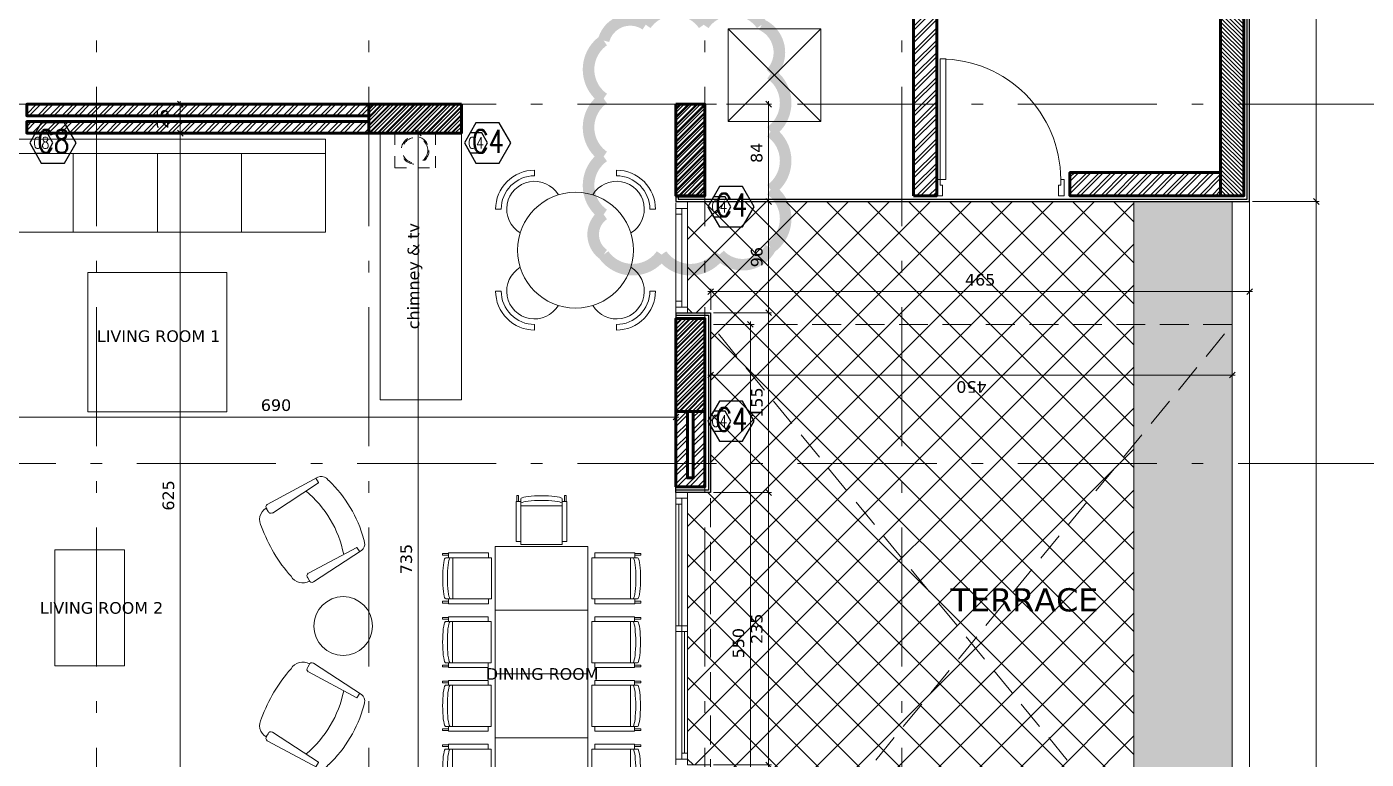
# Model space of a CAD drawing. Header units: inches. Extents: x -48 to 777, y -156 to 510.
# Drawn here: x 500.58 to 512.13, y 248.41 to 254.73 of the extents above; entities that cross this region are included whole.
import ezdxf
from ezdxf.enums import TextEntityAlignment as Align

# ---------------------------------------------------------------- set-up
doc = ezdxf.new("R2010")
doc.units = ezdxf.units.IN
doc.header["$MEASUREMENT"] = 0
doc.linetypes.add('ACAD_ISO10W100', pattern=[18, 12, -3, 0, -3])
doc.linetypes.add('HIDDEN', pattern=[0.375, 0.25, -0.125])
doc.layers.get('Defpoints').update_dxf_attribs({"lineweight": 5})
for name, color, linetype, lineweight in [('A-AXIS ST', 251, 'ACAD_ISO10W100', 5), ('A-DIM', 9, 'Continuous', 5), ('A-DOORS', 38, 'Continuous', 20), ('A-FURN1', 211, 'Continuous', 15), ('A-HIDDEN', 254, 'HIDDEN', 5), ('A-PILLARS', 1, 'Continuous', 60), ('A-TEXT', 50, 'Continuous', 15), ('A-TILING1', 43, 'Continuous', 9), ('A-WALLS', 7, 'Continuous', 60), ('A-WINDOWS', 4, 'Continuous', 20), ('C-STONE', 42, 'Continuous', 30), ('D-STONE', 52, 'Continuous', 20), ('H-GRASS', 100, 'Continuous', 5), ('H-PILLARS', 61, 'Continuous', 5), ('H-TILING', 54, 'Continuous', 5), ('H-WALLS', 51, 'Continuous', 5), ('modificat', 127, 'Continuous', 15), ('str-shaft', 1, 'Continuous', 5)]:
    doc.layers.add(name, color=color, linetype=linetype, lineweight=lineweight)
for name, color, linetype in [('str-col-hatch', 8, 'Continuous'), ('str-COL-TAG-100', 1, 'Continuous'), ('str-COL-TAG-50', 7, 'Continuous'), ('str-columns', 3, 'Continuous'), ('str-walls', 5, 'Continuous')]:
    doc.layers.add(name, color=color, linetype=linetype)
doc.styles.add('ROMAND', font='verdana.ttf')
doc.styles.add('ROMANS', font='romans__.ttf', dxfattribs={"height": 0.14})
doc.dimstyles.new('M-1.50', dxfattribs={"dimtxt": 0.1, "dimasz": 0.05, "dimexe": 0.025, "dimexo": 0.025, "dimgap": 0.05, "dimtad": 1, "dimlfac": 100, "dimrnd": 0.5, "dimzin": 9, "dimdsep": 46, "dimtxsty": 'ROMAND', "dimblk": 'OBLIQUE', "dimcen": 1, "dimdle": 0.025, "dimclrd": 256, "dimclre": 256, "dimclrt": 2, "dimadec": 0, "dimazin": 0, "dimtfac": 0.666667, "dimtmove": 2, "dimatfit": 3, "dimfxl": 0.04, "dimtolj": 1, "dimtzin": 5, "dimlwd": -1, "dimlwe": -1, "dimarcsym": 0})
pattern_1 = [(135, (-242.491753, -76.210882), (-0.0176776695, -0.0176776695), [])]

# ---------------------------------------------------------------- blocks, each defined once
blk = doc.blocks.new('_Oblique')
at = {"color": 0, "linetype": 'ByBlock', "lineweight": -2}
blk.add_line((-0.5, -0.5), (0.5, 0.5), dxfattribs=at)
blk = doc.blocks.new('*D7')
at = {"layer": 'A-DIM', "transparency": 16777216}
for p, q in [((332.556, 67.891), (332.119, 67.891)), ((332.144, 67.916), (332.144, 63.366)), ((332.556, 63.391), (332.119, 63.391))]:
    blk.add_line(p, q, dxfattribs=at)
at = {"layer": 'Defpoints', "color": 0, "transparency": 16777216}
for p in [(332.581, 67.891), (332.144, 63.391), (332.581, 63.391)]:
    blk.add_point(p, dxfattribs=at)
at = {"layer": 'A-DIM', "transparency": 16777216, "xscale": 0.05, "yscale": 0.05, "zscale": 0.05}
for p, rotation in [((332.144, 67.891), 90), ((332.144, 63.391), 270)]:
    blk.add_blockref('_Oblique', p, dxfattribs=dict(at, rotation=rotation))
at = {"layer": 'A-DIM', "color": 2, "transparency": 16777216, "insert": (332.042, 65.641), "char_height": 0.1, "attachment_point": 5, "rotation": 90, "style": 'ROMAND'}
blk.add_mtext('\\A1;450', dxfattribs=at)
blk = doc.blocks.new('*D8')
at = {"layer": 'A-DIM', "transparency": 16777216}
for p, q in [((327.081, 67.866), (327.081, 67.523)), ((332.581, 67.866), (332.581, 67.523)), ((332.606, 67.548), (327.056, 67.548))]:
    blk.add_line(p, q, dxfattribs=at)
at = {"layer": 'Defpoints', "color": 0, "transparency": 16777216}
for p in [(327.081, 67.891), (332.581, 67.891), (327.081, 67.548)]:
    blk.add_point(p, dxfattribs=at)
at = {"layer": 'A-DIM', "transparency": 16777216, "xscale": 0.05, "yscale": 0.05, "zscale": 0.05, "rotation": 180}
blk.add_blockref('_Oblique', (327.081, 67.548), dxfattribs=at)
at = {"layer": 'A-DIM', "transparency": 16777216, "xscale": 0.05, "yscale": 0.05, "zscale": 0.05}
blk.add_blockref('_Oblique', (332.581, 67.548), dxfattribs=at)
at = {"layer": 'A-DIM', "color": 2, "transparency": 16777216, "insert": (329.831, 67.65), "char_height": 0.1, "attachment_point": 5, "style": 'ROMAND'}
blk.add_mtext('\\A1;550', dxfattribs=at)
blk = doc.blocks.new('*U968')
for p, q in [((50, 100), (900, 100)), ((50, 50), (900, 50)), ((50, 0), (900, 0)), ((850, 50), (850, 0))]:
    blk.add_line(p, q)
for points in [[(0, 100), (50, 100), (50, 0), (0, 0)], [(100, 50), (100, 0)], [(950, 100), (900, 100), (900, 0), (950, 0)]]:
    blk.add_lwpolyline(points)
blk = doc.blocks.new('*U29')
for p, q in [((50, 100), (2300, 100)), ((50, 50), (2300, 50)), ((50, 0), (2300, 0)), ((100, 100), (100, 50)), ((100, 75), (1150, 75)), ((1150, 0), (1150, 100)), ((1200, 0), (1200, 100)), ((1200, 25), (2250, 25)), ((2250, 0), (2250, 50))]:
    blk.add_line(p, q)
for points in [[(0, 100), (50, 100), (50, 0), (0, 0)], [(2350, 100), (2300, 100), (2300, 0), (2350, 0)]]:
    blk.add_lwpolyline(points)
blk = doc.blocks.new('thnyfujgfdfd')
for p, q in [((620.687, 375.694), (620.687, 375.754)), ((620.687, 375.754), (620.705, 375.754)), ((620.705, 375.694), (620.705, 375.754)), ((620.728, 375.723), (620.731, 375.728)), ((620.731, 375.728), (620.741, 375.733)), ((620.741, 375.733), (620.755, 375.737)), ((620.755, 375.737), (620.776, 375.741)), ((620.776, 375.741), (620.801, 375.745)), ((620.801, 375.745), (620.83, 375.748)), ((620.83, 375.748), (620.862, 375.75)), ((620.862, 375.75), (620.896, 375.751)), ((620.896, 375.751), (620.931, 375.752)), ((620.931, 375.752), (620.966, 375.751)), ((620.966, 375.751), (621.001, 375.75)), ((621.001, 375.75), (621.033, 375.748)), ((621.033, 375.748), (621.062, 375.745)), ((621.062, 375.745), (621.087, 375.741)), ((621.087, 375.741), (621.107, 375.737)), ((621.107, 375.737), (621.122, 375.733)), ((621.122, 375.733), (621.131, 375.728)), ((621.131, 375.728), (621.134, 375.723)), ((621.158, 375.694), (621.158, 375.754)), ((621.158, 375.754), (621.175, 375.754)), ((621.175, 375.694), (621.175, 375.754)), ((620.681, 375.694), (620.681, 375.302)), ((620.728, 375.694), (620.681, 375.694)), ((620.728, 375.723), (620.728, 375.272)), ((620.728, 375.677), (620.731, 375.682)), ((621.134, 375.653), (620.728, 375.653)), ((620.731, 375.682), (620.741, 375.686)), ((620.741, 375.686), (620.755, 375.691)), ((620.755, 375.691), (620.776, 375.695)), ((620.776, 375.695), (620.801, 375.699)), ((620.801, 375.699), (620.83, 375.701)), ((620.83, 375.701), (620.862, 375.704)), ((620.862, 375.704), (620.896, 375.705)), ((620.896, 375.705), (620.931, 375.705)), ((620.931, 375.705), (620.966, 375.705)), ((620.966, 375.705), (621.001, 375.704)), ((621.001, 375.704), (621.033, 375.701)), ((621.033, 375.701), (621.062, 375.699)), ((621.062, 375.699), (621.087, 375.695)), ((621.087, 375.695), (621.107, 375.691)), ((621.107, 375.691), (621.122, 375.686)), ((621.122, 375.686), (621.131, 375.682)), ((621.131, 375.682), (621.134, 375.677)), ((621.134, 375.723), (621.134, 375.272)), ((621.181, 375.694), (621.134, 375.694)), ((621.181, 375.694), (621.181, 375.302)), ((620.728, 375.302), (620.681, 375.302)), ((621.134, 375.272), (620.728, 375.272)), ((621.181, 375.302), (621.134, 375.302))]:
    blk.add_line(p, q)
blk = doc.blocks.new('dining 2')
at = {"layer": 'A-FURN1'}
for p, q in [((548.752, 324.792), (548.752, 323.992)), ((549.302, 324.792), (549.302, 323.992)), ((549.852, 324.791), (549.852, 323.991))]:
    blk.add_line(p, q, dxfattribs=at)
blk.add_lwpolyline([(548.202, 323.992), (550.402, 323.992), (550.402, 324.792), (548.202, 324.792)], close=True, dxfattribs=at)
at = {"layer": 'A-FURN1', "extrusion": (0, 0, -1)}
for p, xscale, yscale, zscale, rotation in [((-5.162, -3.537), -0.875000000495533, 0.875000000495533, 0.875000000495533, 7.09352576677702e-10), ((-1092.342, -3.537), 0.875000000495533, 0.875000000495533, 0.875000000495533, 7.093909161536228e-10), ((-6.262, -3.537), -0.875000000495533, 0.875000000495533, 0.875000000495533, 7.09352576677702e-10), ((-876.515, -218.922), -0.8750000004955332, 0.8750000004955332, 0.8750000004955332, 270.0000000007093), ((-222.056, -218.922), 0.8750000004955332, 0.8750000004955332, 0.8750000004955332, 90.00000000070933), ((-5.162, 652.322), 0.875000000495533, 0.875000000495533, 0.875000000495533, 180.0000000007093), ((-1092.342, 652.322), -0.875000000495533, 0.875000000495533, 0.875000000495533, 180.0000000007092), ((-6.262, 652.322), 0.875000000495533, 0.875000000495533, 0.875000000495533, 180.0000000007093), ((-6.812, 652.321), 0.875000000495533, 0.875000000495533, 0.875000000495533, 180.0000000007093)]:
    blk.add_blockref('thnyfujgfdfd', p, dxfattribs=dict(at, xscale=xscale, yscale=yscale, zscale=zscale, rotation=rotation))
at = {"layer": 'A-FURN1', "extrusion": (0, 0, -1), "xscale": -0.875000000495533, "yscale": 0.875000000495533, "zscale": 0.875000000495533}
blk.add_blockref('thnyfujgfdfd', (-6.812, -3.538), dxfattribs=at)
blk = doc.blocks.new('living 2')
at = {"layer": 'A-FURN1'}
for p, q in [((540.417, 329.166), (540.417, 329.844)), ((541.142, 329.166), (541.142, 329.844)), ((541.867, 329.166), (541.867, 329.844))]:
    blk.add_line(p, q, dxfattribs=at)
at = {"layer": 'A-FURN1', "extrusion": (0, 0, -1)}
for points in [[(-539.692, 329.966), (-543.392, 329.966, 0.414214), (-543.442, 329.916), (-543.442, 327.366, 0.414214), (-543.392, 327.316), (-543.32, 327.316), (-543.32, 329.794, -0.414214), (-543.27, 329.844), (-539.692, 329.844), (-539.692, 329.844), (-539.692, 329.844)], [(-542.592, 329.844), (-543.27, 329.844, 0.414214), (-543.32, 329.794), (-543.32, 329.116), (-542.642, 329.116, -0.414214), (-542.592, 329.166)]]:
    blk.add_lwpolyline(points, format="xyb", close=True, dxfattribs=at)
for points in [[(-539.692, 329.844), (-542.592, 329.844), (-542.592, 329.166), (-539.692, 329.166)], [(-543.32, 329.116), (-543.32, 328.516), (-542.642, 328.516), (-542.642, 329.116)], [(-543.32, 328.516), (-543.32, 327.916), (-542.642, 327.916), (-542.642, 328.516)], [(-543.32, 327.916), (-543.32, 327.316), (-542.642, 327.316), (-542.642, 327.916)], [(-543.32, 327.916), (-543.32, 327.916), (-542.642, 327.916), (-542.642, 327.916)]]:
    blk.add_lwpolyline(points, close=True, dxfattribs=at)
at = {"layer": 'A-FURN1'}
blk.add_lwpolyline([(540.542, 327.616), (541.742, 327.616), (541.742, 328.816), (540.542, 328.816)], close=True, dxfattribs=at)
blk = doc.blocks.new('dgfhfjftdr')
for p, q in [((625.84, 371.669), (625.84, 371.641)), ((626.394, 371.629), (625.867, 371.607)), ((626.417, 371.677), (625.868, 371.703)), ((626.396, 371.631), (626.396, 371.678)), ((626.49, 371.598), (626.482, 371.627)), ((626.489, 370.941), (626.48, 370.912)), ((625.839, 370.872), (625.839, 370.9)), ((626.392, 370.909), (625.866, 370.934)), ((626.415, 370.861), (625.866, 370.838)), ((626.394, 370.908), (626.394, 370.858))]:
    blk.add_line(p, q)
at = {"extrusion": (0, 0, -1)}
for centre, major_axis, start_param, end_param in [((625.841, 371.547), (0.0926, 0.0926), 3.923254, 5.487744), ((625.867, 371.676), (0.0192, 0.0192), 3.676099, 5.532161), ((625.867, 371.635), (0.0192, 0.0192), 2.326718, 4.18278), ((625.245, 371.272), (0.754, 0.754), 0.449496, 1.125822), ((626.394, 371.631), (0.00125, 0.00125), 0.787847, 2.314305), ((626.414, 371.607), (0.0501, 0.0501), -0.738611, 0.501265), ((625.307, 371.272), (0.868, 0.868), 0.516881, 1.058813), ((627.17, 371.267), (1.051, 1.051), 3.74268, 4.116199), ((625.84, 370.994), (0.0926, 0.0926), 2.371136, 3.935625), ((625.865, 370.907), (0.0192, 0.0192), 3.676099, 5.532161), ((625.865, 370.865), (0.0192, 0.0192), 2.326718, 4.18278), ((626.392, 370.908), (0.00125, 0.00125), -0.738611, 0.787847), ((626.412, 370.932), (0.0501, 0.0501), 1.074429, 2.314305)]:
    blk.add_ellipse(centre, major_axis=major_axis, ratio=1, start_param=start_param, end_param=end_param, dxfattribs=at)
blk = doc.blocks.new('*U1230')
at = {"layer": 'A-FURN1', "extrusion": (0, 0, -1)}
blk.add_lwpolyline([(0.238, 0.098), (0.204, 0.064, 0.414214), (-0.204, 0.064), (-0.238, 0.098, -0.414214)], format="xyb", close=True, dxfattribs=at)
blk.add_arc((0, -0.139), 0.24, 346.1135, 193.8865, dxfattribs=at)
blk = doc.blocks.new('*U1231')
at = {"layer": 'C-STONE', "color": 0, "linetype": 'ByBlock', "lineweight": -2}
blk.add_blockref('*U1230', (734.67, 329.509), dxfattribs=at)
for p, rotation in [((734.031, 328.87), 90), ((735.309, 328.87), 270), ((734.67, 328.231), 180)]:
    blk.add_blockref('*U1230', p, dxfattribs=dict(at, rotation=rotation))
blk = doc.blocks.new('AXIS')
at = {"layer": 'A-AXIS ST', "ltscale": 0.1}
for p, q in [((644.66853, 296.91777), (644.66853, 336.01919)), ((647.01853, 296.91777), (647.01853, 336.01919)), ((649.91853, 296.91777), (649.91853, 336.01919)), ((651.61853, 296.91777), (651.61853, 336.01919)), ((657.61853, 330.26919), (627.81853, 330.26919)), ((657.61853, 327.16933), (627.81853, 327.16933))]:
    blk.add_line(p, q, dxfattribs=at)
blk = doc.blocks.new('*D1337')
at = {"layer": 'A-DIM', "transparency": 16777216}
for p, q in [((499.252, 251.359), (506.202, 251.359)), ((499.277, 251.384), (499.277, 251.384))]:
    blk.add_line(p, q, dxfattribs=at)
at = {"layer": 'Defpoints', "color": 0, "transparency": 16777216}
for p in [(499.277, 251.359), (506.177, 251.359), (506.177, 251.359)]:
    blk.add_point(p, dxfattribs=at)
at = {"layer": 'A-DIM', "transparency": 16777216, "xscale": 0.05, "yscale": 0.05, "zscale": 0.05, "rotation": 180}
blk.add_blockref('_Oblique', (499.277, 251.359), dxfattribs=at)
at = {"layer": 'A-DIM', "transparency": 16777216, "xscale": 0.05, "yscale": 0.05, "zscale": 0.05}
blk.add_blockref('_Oblique', (506.177, 251.359), dxfattribs=at)
at = {"layer": 'A-DIM', "color": 2, "transparency": 16777216, "insert": (502.727, 251.461), "char_height": 0.1, "attachment_point": 5, "style": 'ROMAND'}
blk.add_mtext('\\A1;690', dxfattribs=at)
blk = doc.blocks.new('*D1338')
at = {"layer": 'A-DIM', "transparency": 16777216}
blk.add_line((503.954, 253.834), (503.954, 246.434), dxfattribs=at)
at = {"layer": 'Defpoints', "color": 0, "transparency": 16777216}
for p in [(503.954, 253.809), (503.954, 246.459), (503.954, 246.459)]:
    blk.add_point(p, dxfattribs=at)
at = {"layer": 'A-DIM', "transparency": 16777216, "xscale": 0.05, "yscale": 0.05, "zscale": 0.05}
for p, rotation in [((503.954, 253.809), 90), ((503.954, 246.459), 270)]:
    blk.add_blockref('_Oblique', p, dxfattribs=dict(at, rotation=rotation))
at = {"layer": 'A-DIM', "color": 2, "transparency": 16777216, "insert": (503.851, 250.134), "char_height": 0.1, "attachment_point": 5, "rotation": 90, "style": 'ROMAND'}
blk.add_mtext('\\A1;735', dxfattribs=at)
blk = doc.blocks.new('*D1290')
at = {"layer": 'A-DIM', "transparency": 16777216}
for p, q in [((506.502, 250.708), (507.002, 250.708)), ((506.977, 248.333), (506.977, 250.733)), ((506.502, 248.358), (507.002, 248.358))]:
    blk.add_line(p, q, dxfattribs=at)
at = {"layer": 'Defpoints', "color": 0, "transparency": 16777216}
for p in [(506.477, 250.708), (506.977, 250.708), (506.477, 248.358)]:
    blk.add_point(p, dxfattribs=at)
at = {"layer": 'A-DIM', "transparency": 16777216, "xscale": 0.05, "yscale": 0.05, "zscale": 0.05}
for p, rotation in [((506.977, 250.708), 90), ((506.977, 248.358), 270)]:
    blk.add_blockref('_Oblique', p, dxfattribs=dict(at, rotation=rotation))
at = {"layer": 'A-DIM', "color": 2, "transparency": 16777216, "insert": (506.875, 249.533), "char_height": 0.1, "attachment_point": 5, "rotation": 90, "style": 'ROMAND'}
blk.add_mtext('\\A1;235', dxfattribs=at)
blk = doc.blocks.new('*D1291')
at = {"layer": 'A-DIM', "transparency": 16777216}
for p, q in [((506.977, 250.683), (506.977, 252.284)), ((506.502, 252.259), (507.002, 252.259)), ((506.502, 250.708), (507.002, 250.708))]:
    blk.add_line(p, q, dxfattribs=at)
at = {"layer": 'Defpoints', "color": 0, "transparency": 16777216}
for p in [(506.477, 252.259), (506.977, 252.259), (506.477, 250.708)]:
    blk.add_point(p, dxfattribs=at)
at = {"layer": 'A-DIM', "transparency": 16777216, "xscale": 0.05, "yscale": 0.05, "zscale": 0.05}
for p, rotation in [((506.977, 252.259), 90), ((506.977, 250.708), 270)]:
    blk.add_blockref('_Oblique', p, dxfattribs=dict(at, rotation=rotation))
at = {"layer": 'A-DIM', "color": 2, "transparency": 16777216, "insert": (506.876, 251.484), "char_height": 0.1, "attachment_point": 5, "rotation": 90, "style": 'ROMAND'}
blk.add_mtext('\\A1;155', dxfattribs=at)
blk = doc.blocks.new('*D1292')
at = {"layer": 'A-DIM', "transparency": 16777216}
for p, q in [((506.526, 253.219), (507.002, 253.219)), ((506.977, 252.234), (506.977, 253.244)), ((506.502, 252.259), (507.002, 252.259))]:
    blk.add_line(p, q, dxfattribs=at)
at = {"layer": 'Defpoints', "color": 0, "transparency": 16777216}
for p in [(506.501, 253.219), (506.977, 253.219), (506.477, 252.259)]:
    blk.add_point(p, dxfattribs=at)
at = {"layer": 'A-DIM', "transparency": 16777216, "xscale": 0.05, "yscale": 0.05, "zscale": 0.05}
for p, rotation in [((506.977, 253.219), 90), ((506.977, 252.259), 270)]:
    blk.add_blockref('_Oblique', p, dxfattribs=dict(at, rotation=rotation))
at = {"layer": 'A-DIM', "color": 2, "transparency": 16777216, "insert": (506.875, 252.739), "char_height": 0.1, "attachment_point": 5, "rotation": 90, "style": 'ROMAND'}
blk.add_mtext('\\A1;96', dxfattribs=at)
blk = doc.blocks.new('*D1293')
at = {"layer": 'A-DIM', "transparency": 16777216}
for p, q in [((506.613, 254.058), (507.002, 254.058)), ((506.977, 253.194), (506.977, 254.083)), ((506.526, 253.219), (507.002, 253.219))]:
    blk.add_line(p, q, dxfattribs=at)
at = {"layer": 'Defpoints', "color": 0, "transparency": 16777216}
for p in [(506.588, 254.058), (506.977, 254.058), (506.501, 253.219)]:
    blk.add_point(p, dxfattribs=at)
at = {"layer": 'A-DIM', "transparency": 16777216, "xscale": 0.05, "yscale": 0.05, "zscale": 0.05}
for p, rotation in [((506.977, 254.058), 90), ((506.977, 253.219), 270)]:
    blk.add_blockref('_Oblique', p, dxfattribs=dict(at, rotation=rotation))
at = {"layer": 'A-DIM', "color": 2, "transparency": 16777216, "insert": (506.874, 253.639), "char_height": 0.1, "attachment_point": 5, "rotation": 90, "style": 'ROMAND'}
blk.add_mtext('\\A1;84', dxfattribs=at)
blk = doc.blocks.new('*D1294')
at = {"layer": 'A-DIM', "transparency": 16777216}
for p, q in [((506.452, 252.441), (511.152, 252.441)), ((506.477, 252.284), (506.477, 252.466)), ((511.127, 252.284), (511.127, 252.466))]:
    blk.add_line(p, q, dxfattribs=at)
at = {"layer": 'Defpoints', "color": 0, "transparency": 16777216}
for p in [(511.127, 252.441), (506.477, 252.259), (511.127, 252.259)]:
    blk.add_point(p, dxfattribs=at)
at = {"layer": 'A-DIM', "transparency": 16777216, "xscale": 0.05, "yscale": 0.05, "zscale": 0.05, "rotation": 180}
blk.add_blockref('_Oblique', (506.477, 252.441), dxfattribs=at)
at = {"layer": 'A-DIM', "transparency": 16777216, "xscale": 0.05, "yscale": 0.05, "zscale": 0.05}
blk.add_blockref('_Oblique', (511.127, 252.441), dxfattribs=at)
at = {"layer": 'A-DIM', "color": 2, "transparency": 16777216, "insert": (508.802, 252.543), "char_height": 0.1, "attachment_point": 5, "style": 'ROMAND'}
blk.add_mtext('\\A1;465', dxfattribs=at)
blk = doc.blocks.new('*D1310')
at = {"layer": 'A-DIM', "transparency": 16777216}
for p, q in [((502.417, 253.808), (501.876, 253.808)), ((501.901, 247.533), (501.901, 253.833)), ((502.852, 247.558), (501.876, 247.558))]:
    blk.add_line(p, q, dxfattribs=at)
at = {"layer": 'Defpoints', "color": 0, "transparency": 16777216}
for p in [(501.901, 253.808), (502.442, 253.808), (502.877, 247.558)]:
    blk.add_point(p, dxfattribs=at)
at = {"layer": 'A-DIM', "transparency": 16777216, "xscale": 0.05, "yscale": 0.05, "zscale": 0.05}
for p, rotation in [((501.901, 253.808), 90), ((501.901, 247.558), 270)]:
    blk.add_blockref('_Oblique', p, dxfattribs=dict(at, rotation=rotation))
at = {"layer": 'A-DIM', "color": 2, "transparency": 16777216, "insert": (501.799, 250.683), "char_height": 0.1, "attachment_point": 5, "rotation": 90, "style": 'ROMAND'}
blk.add_mtext('\\A1;625', dxfattribs=at)
blk = doc.blocks.new('*D1311')
at = {"layer": 'A-DIM', "transparency": 16777216}
for p, q in [((502.407, 254.058), (501.876, 254.058)), ((501.901, 253.783), (501.901, 254.083)), ((502.417, 253.808), (501.876, 253.808))]:
    blk.add_line(p, q, dxfattribs=at)
at = {"layer": 'Defpoints', "color": 0, "transparency": 16777216}
for p in [(501.901, 254.058), (502.432, 254.058), (502.442, 253.808)]:
    blk.add_point(p, dxfattribs=at)
at = {"layer": 'A-DIM', "transparency": 16777216, "xscale": 0.05, "yscale": 0.05, "zscale": 0.05}
for p, rotation in [((501.901, 254.058), 90), ((501.901, 253.808), 270)]:
    blk.add_blockref('_Oblique', p, dxfattribs=dict(at, rotation=rotation))
at = {"layer": 'A-DIM', "color": 2, "transparency": 16777216, "insert": (501.749, 253.933), "char_height": 0.1, "attachment_point": 5, "rotation": 90, "style": 'ROMAND'}
blk.add_mtext('\\A1;25', dxfattribs=at)
blk = doc.blocks.new('*D1314')
at = {"layer": 'A-DIM', "transparency": 16777216}
for p, q in [((511.152, 253.219), (511.727, 253.219)), ((511.702, 239.982), (511.702, 253.244)), ((511.152, 240.007), (511.727, 240.007))]:
    blk.add_line(p, q, dxfattribs=at)
at = {"layer": 'Defpoints', "color": 0, "transparency": 16777216}
for p in [(511.127, 253.219), (511.702, 253.219), (511.127, 240.007)]:
    blk.add_point(p, dxfattribs=at)
at = {"layer": 'A-DIM', "transparency": 16777216, "xscale": 0.05, "yscale": 0.05, "zscale": 0.05}
for p, rotation in [((511.702, 253.219), 90), ((511.702, 240.007), 270)]:
    blk.add_blockref('_Oblique', p, dxfattribs=dict(at, rotation=rotation))
at = {"layer": 'A-DIM', "color": 2, "transparency": 16777216, "insert": (511.6, 246.613), "char_height": 0.1, "attachment_point": 5, "rotation": 90, "style": 'ROMAND'}
blk.add_mtext('\\A1;1321', dxfattribs=at)
blk = doc.blocks.new('*D1315')
at = {"layer": 'A-DIM', "transparency": 16777216}
for p, q in [((511.702, 253.194), (511.702, 259.897)), ((511.152, 259.872), (511.727, 259.872)), ((511.152, 253.219), (511.727, 253.219))]:
    blk.add_line(p, q, dxfattribs=at)
at = {"layer": 'Defpoints', "color": 0, "transparency": 16777216}
for p in [(511.127, 259.872), (511.702, 259.872), (511.127, 253.219)]:
    blk.add_point(p, dxfattribs=at)
at = {"layer": 'A-DIM', "transparency": 16777216, "xscale": 0.05, "yscale": 0.05, "zscale": 0.05}
for p, rotation in [((511.702, 259.872), 90), ((511.702, 253.219), 270)]:
    blk.add_blockref('_Oblique', p, dxfattribs=dict(at, rotation=rotation))
at = {"layer": 'A-DIM', "color": 2, "transparency": 16777216, "insert": (511.6, 256.545), "char_height": 0.1, "attachment_point": 5, "rotation": 90, "style": 'ROMAND'}
blk.add_mtext('\\A1;665.5', dxfattribs=at)
blk = doc.blocks.new('*U1382')
for points in [[(130, -160), (100, -160), (100, -20), (150, -20), (150, -110), (130, -110), (130, -160)], [(1170, -160), (1200, -160), (1200, -20), (1150, -20), (1150, -110), (1170, -110), (1170, -160)], [(180, -1200), (180, -160), (130, -160), (130, -1200)]]:
    blk.add_lwpolyline(points, close=True)
blk.add_arc((130, -160), 1040, 270, 0)
blk = doc.blocks.new('tags')
at = {"layer": 'str-COL-TAG-100', "color": 2}
blk.add_lwpolyline([(0.125, -0.262), (0.325, -0.262), (0.425, -0.088), (0.325, 0.085), (0.125, 0.085), (0.025, -0.088)], close=True, dxfattribs=at)
at = {"layer": 'str-COL-TAG-50', "color": 2}
blk.add_lwpolyline([(0.075, -0.175), (0.175, -0.175), (0.225, -0.088), (0.175, -0.002), (0.075, -0.002), (0.025, -0.088)], close=True, dxfattribs=at)
at = {"layer": 'str-COL-TAG-100', "color": 1, "style": 'ROMANS', "width": 0.699426}
blk.add_attdef('NUMBER', text='', height=0.2, dxfattribs=at).set_placement((0.092, -0.174), (0.368, -0.174), align=Align.FIT)
at = {"layer": 'str-COL-TAG-50', "color": 1, "style": 'ROMANS', "width": 0.697102}
blk.add_attdef('NUMBER', text='', height=0.1, dxfattribs=at).set_placement((0.056, -0.138), (0.194, -0.138), align=Align.FIT)
blk = doc.blocks.new('WOQOUO NAZAR')
at = {"layer": 'A-HIDDEN'}
for p, q in [((327.08134, 67.89084), (332.58135, 63.39085)), ((327.08135, 63.39084), (332.58134, 67.89085))]:
    blk.add_line(p, q, dxfattribs=at)
blk.add_lwpolyline([(327.08135, 63.39084), (332.58135, 63.39085), (332.58134, 67.89085), (327.08134, 67.89084)], close=True, dxfattribs=at)
at = {"layer": 'A-DIM'}
dim = blk.add_linear_dim(base=(327.08134, 67.54828), p1=(332.58134, 67.89085), p2=(327.08134, 67.89084), dimstyle='M-1.50', dxfattribs=at)
dim.commit()
dim.dimension.update_dxf_attribs({"geometry": '*D8', "text_midpoint": (329.83134, 67.65032)})
dim = blk.add_linear_dim(base=(332.14413, 63.39085), p1=(332.58134, 67.89085), p2=(332.58134, 63.39085), angle=90, dimstyle='M-1.50', dxfattribs=at)
dim.commit()
dim.dimension.update_dxf_attribs({"geometry": '*D7', "text_midpoint": (332.04208, 65.64085)})

msp = doc.modelspace()

# ---------------------------------------------------------------- hatches: boundary and pattern name
at = {"layer": 'H-GRASS'}
h = msp.add_hatch(dxfattribs=at)
h.set_pattern_fill('AR-SAND', color=256, scale=0.1, angle=270)
h.set_pattern_definition([(307.5, (-242.49175, -76.21088), (0.192682377, 0.006299336), [0, -0.152, 0, -0.17, 0, -0.1625]), (277.5, (-242.49175, -76.21088), (0.28221461, -0.17697767), [0, -0.082, 0, -0.137, 0, -0.0525]), (237.5, (-242.49175, -76.08788), (0.000565905, -0.311414186), [0, -0.05, 0, -0.18, 0, -0.235]), (227.5, (-242.49175, -76.08788), (0.08776756, -0.30061266), [0, -0.025, 0, -0.118, 0, -0.135])])
h.paths.add_polyline_path([(506.12678, 226.70688), (508.97678, 226.70688), (508.97678, 240.15688), (510.97678, 240.15688), (510.97678, 253.21851), (510.12678, 253.21853), (510.12678, 240.9073), (506.62678, 240.9073), (506.62678, 240.90605), (506.62678, 240.30688), (506.62678, 238.60688), (506.62678, 237.10688), (506.62678, 236.00688), (506.62678, 234.50688), (506.62678, 228.55688), (506.12678, 228.55688)])
edge = h.paths.add_edge_path()
edge.add_line((502.35658, 226.70688), (503.21865, 226.70688))
edge.add_arc((505.37678, 228.15688), 2.6, 180, 213.896355, ccw=False)
edge.add_line((502.77678, 228.15688), (502.77678, 228.55688))
edge.add_line((502.77678, 228.55688), (501.8458, 228.55688))
edge.add_line((501.8458, 228.55688), (501.8458, 227.45688))
edge.add_line((501.8458, 227.45688), (501.8458, 226.80688))
edge.add_line((501.8458, 226.80688), (502.31084, 226.80688))
edge.add_arc((505.35617, 228.13953), 3.32415, 203.63435, 205.529844)
at = {"layer": 'H-PILLARS'}
h = msp.add_hatch(dxfattribs=at)
h.set_pattern_fill('ANSI31', color=256, scale=0.2, angle=90)
h.set_pattern_definition(pattern_1)
h.paths.add_polyline_path([(510.87678, 259.89581), (510.87678, 253.26853), (511.07678, 253.26857), (511.07678, 259.87647)])
h = msp.add_hatch(dxfattribs=at)
h.set_pattern_fill('ANSI31', color=256, scale=0.2)
h.set_pattern_definition([(45, (-41.641753, -69.71929), (-0.0176776695, 0.0176776695), [])])
h.paths.add_polyline_path([(504.32678, 254.05845), (504.32678, 253.80845), (503.52678, 253.80845), (503.52678, 254.05845)])
h = msp.add_hatch(dxfattribs=at)
h.set_pattern_fill('ANSI31', color=256, scale=0.2)
h.paths.add_polyline_path([(506.1768, 254.05831), (506.42678, 254.05831), (506.42678, 253.26853), (506.1768, 253.26853)])
h = msp.add_hatch(dxfattribs=at)
h.set_pattern_fill('ANSI31', color=256, scale=0.2)
h.set_pattern_definition([(45, (-46.191731, -70.619348), (-0.0176776695, 0.0176776695), [])])
h.paths.add_polyline_path([(506.17678, 251.40855), (506.42678, 251.40855), (506.4268, 252.20855), (506.1768, 252.20855)])
at = {"layer": 'H-TILING'}
h = msp.add_hatch(dxfattribs=at)
h.set_pattern_fill('ANSI37', color=256, scale=2)
h.set_pattern_definition([(45, (-242.49175, -76.21088), (-0.176776695, 0.176776695), []), (135, (-242.49175, -76.21088), (-0.176776695, -0.176776695), [])])
h.paths.add_polyline_path([(510.12678, 253.21851), (509.27682, 253.21851), (509.27679, 253.21857), (508.17679, 253.21857), (508.17682, 253.21851), (507.7268, 253.21851), (507.72679, 253.2186), (506.27679, 253.2186), (506.2768, 252.25855), (506.4768, 252.25855), (506.47678, 250.70845), (506.27678, 250.70845), (506.27678, 248.35845), (506.47678, 248.35845), (506.47678, 246.65861), (508.17678, 246.65861), (508.17678, 242.00688), (507.82678, 242.00688), (507.82678, 242.75688), (506.62678, 242.75688), (506.62678, 240.9073), (510.12678, 240.9073)])
at = {"layer": 'H-WALLS'}
h = msp.add_hatch(dxfattribs=at)
h.set_pattern_fill('ANSI32', color=256, scale=0.2)
h.paths.add_polyline_path([(508.2268, 253.26854), (508.4268, 253.26854), (508.4268, 257.55831), (508.2268, 257.55831)])
h = msp.add_hatch(dxfattribs=at)
h.set_pattern_fill('ANSI32', color=256, scale=0.2)
h.paths.add_polyline_path([(503.52678, 253.95845), (500.57678, 253.95845), (500.57678, 254.05831), (503.52678, 254.05831)])
h = msp.add_hatch(dxfattribs=at)
h.set_pattern_fill('ANSI32', color=256, scale=0.2)
h.paths.add_polyline_path([(503.52678, 253.80845), (500.57678, 253.80845), (500.57678, 253.90831), (503.52678, 253.90831)])
h = msp.add_hatch(dxfattribs=at)
h.set_pattern_fill('ANSI32', color=256, scale=0.2)
h.paths.add_polyline_path([(510.87681, 253.26853), (509.5768, 253.26851), (509.5768, 253.46848), (510.87678, 253.46851)])
h = msp.add_hatch(dxfattribs=at)
h.set_pattern_fill('ANSI32', color=256, scale=0.2)
h.set_pattern_definition([(45, (-242.64175, -76.21088), (-0.0530330086, 0.0530330086), []), (45, (-242.6064, -76.21088), (-0.0530330086, 0.0530330086), [])])
h.paths.add_polyline_path([(506.17678, 250.75845), (506.17678, 251.40855), (506.27678, 251.40855), (506.27678, 250.83353), (506.32678, 250.83353), (506.32678, 251.40855), (506.42678, 251.40855), (506.42678, 250.75845)])
at = {"layer": 'str-col-hatch'}
h = msp.add_hatch(dxfattribs=at)
h.set_pattern_fill('ANSI31', color=256, scale=0.4)
h.set_pattern_definition([(45, (-192.05302, 203.0992), (-0.035355339, 0.035355339), [])])
h.paths.add_polyline_path([(503.52678, 254.05845), (503.52678, 253.80845), (504.32678, 253.80845), (504.32678, 254.05845)])
h = msp.add_hatch(dxfattribs=at)
h.set_pattern_fill('ANSI31', color=256, scale=0.4)
h.set_pattern_definition([(45, (-189.95301, 202.549063), (-0.035355339, 0.035355339), [])])
h.paths.add_polyline_path([(506.17679, 254.05831), (506.17679, 253.25831), (506.42679, 253.25831), (506.42679, 254.05831)])
h = msp.add_hatch(dxfattribs=at)
h.set_pattern_fill('ANSI31', color=256, scale=0.4)
h.set_pattern_definition([(45, (-189.953, 200.699306), (-0.035355339, 0.035355339), [])])
h.paths.add_polyline_path([(506.1768, 252.20855), (506.1768, 251.40855), (506.4268, 251.40855), (506.4268, 252.20855)])
at = {"layer": 'str-walls'}
h = msp.add_hatch(dxfattribs=at)
h.set_pattern_fill('ANSI31', color=256, scale=0.2, angle=90)
h.set_pattern_definition(pattern_1)
h.paths.add_polyline_path([(510.87678, 259.89581), (510.87678, 253.26853), (511.07678, 253.26857), (511.07678, 259.87647)])

# ---------------------------------------------------------------- linework, layer by layer
at = {"color": 6, "const_width": 0.1}
msp.add_lwpolyline([(505.55335, 252.76063, 0.52056705), (506.05335, 252.76063, 0.52056705), (506.55335, 252.76063, 0.52056705), (506.99367, 252.82031, 0.52056705), (506.99367, 253.32031, 0.52056705), (506.99367, 253.82031, 0.52056705), (506.99367, 254.32031, 0.52056705), (506.91703, 254.74367, 0.52056705), (506.41703, 254.74367, 0.52056705), (505.91703, 254.74367, 0.52056705), (505.55335, 254.60735, 0.52056705), (505.55335, 254.10735, 0.52056705), (505.55335, 253.60735, 0.52056705), (505.55335, 253.10735, 0.52056705)], format="xyb", close=True, dxfattribs=at)
at = {"layer": 'A-FURN1'}
msp.add_lwpolyline([(501.41999, 250.21356), (500.81999, 250.21356), (500.81999, 249.21356), (501.41999, 249.21356)], close=True, dxfattribs=at)
for centre, radius in [((505.31101, 252.79923), 0.5), ((503.30655, 249.55662), 0.25322)]:
    msp.add_circle(centre, radius, dxfattribs=at)
at = {"layer": 'A-HIDDEN', "linetype": 'HIDDEN', "ltscale": 0.3}
msp.add_lwpolyline([(503.75178, 253.50845), (504.10178, 253.50845), (504.10178, 253.80845), (503.75178, 253.80845)], close=True, dxfattribs=at)
for radius in [0.12, 0.11]:
    msp.add_circle((503.92678, 253.65993), radius, dxfattribs=at)
at = {"layer": 'A-PILLARS'}
for points in [[(510.87678, 259.89581), (510.87678, 253.26853), (511.07678, 253.26857), (511.07678, 259.87647)], [(504.32678, 254.05845), (504.32678, 253.80845), (503.52678, 253.80845), (503.52678, 254.05845)], [(506.1768, 254.05831), (506.42678, 254.05831), (506.42678, 253.26853), (506.1768, 253.26853)], [(506.17678, 251.40855), (506.42678, 251.40855), (506.4268, 252.20855), (506.1768, 252.20855)]]:
    msp.add_lwpolyline(points, close=True, dxfattribs=at)
at = {"layer": 'A-TILING1'}
msp.add_lwpolyline([(510.12678, 253.21851), (509.27682, 253.21851), (509.27679, 253.21857), (508.17679, 253.21857), (508.17682, 253.21851), (507.7268, 253.21851), (507.72679, 253.2186), (506.27679, 253.2186), (506.2768, 252.25855), (506.4768, 252.25855), (506.47678, 250.70845), (506.27678, 250.70845), (506.27678, 248.35845), (506.47678, 248.35845), (506.47678, 246.65861), (508.17678, 246.65861), (508.17678, 242.00688), (507.82678, 242.00688), (507.82678, 242.75688), (506.62678, 242.75688), (506.62678, 240.9073), (510.12678, 240.9073), (510.12678, 253.21851)], dxfattribs=at)
at = {"layer": 'A-WALLS'}
for points in [[(508.2268, 253.26854), (508.4268, 253.26854), (508.4268, 257.55831), (508.2268, 257.55831)], [(503.52678, 253.95845), (500.57678, 253.95845), (500.57678, 254.05831), (503.52678, 254.05831)], [(503.52678, 253.80845), (500.57678, 253.80845), (500.57678, 253.90831), (503.52678, 253.90831)], [(510.87681, 253.26853), (509.5768, 253.26851), (509.5768, 253.46848), (510.87678, 253.46851)]]:
    msp.add_lwpolyline(points, close=True, dxfattribs=at)
at = {"layer": 'A-WALLS', "linetype": 'Continuous'}
msp.add_lwpolyline([(506.17678, 250.75845), (506.17678, 251.40855), (506.27678, 251.40855), (506.27678, 250.83353), (506.32678, 250.83353), (506.32678, 251.40855), (506.42678, 251.40855), (506.42678, 250.75845)], close=True, dxfattribs=at)
at = {"layer": 'C-STONE'}
msp.add_line((506.1768, 252.25855), (506.1768, 252.20855), dxfattribs=at)
for points in [[(506.1768, 253.26855), (506.1768, 253.21862), (511.12678, 253.21851), (511.12678, 259.87164)], [(506.1968, 253.26855), (506.1968, 253.23862), (511.10678, 253.23851), (511.10678, 259.87357)], [(506.1768, 252.25855), (506.4768, 252.25855), (506.47678, 250.70845), (506.17678, 250.70845), (506.17678, 250.75845)], [(506.1768, 252.23855), (506.4568, 252.23855), (506.45678, 250.72845), (506.17678, 250.72845)]]:
    msp.add_lwpolyline(points, dxfattribs=at)
at = {"layer": 'D-STONE'}
for points in [[(510.97678, 253.21851), (510.97678, 240.15688), (508.97678, 240.15688), (508.97678, 226.70688)], [(511.12678, 253.21851), (511.12678, 240.00688), (509.12678, 240.00688), (509.12678, 226.55688)]]:
    msp.add_lwpolyline(points, dxfattribs=at)
at = {"layer": 'modificat'}
msp.add_lwpolyline([(503.62679, 251.50856), (504.32679, 251.50856), (504.32679, 253.80842), (503.62679, 253.80842)], close=True, dxfattribs=at)
at = {"layer": 'str-columns'}
for points in [[(504.32678, 253.80845), (504.32678, 254.05845), (503.52678, 254.05845), (503.52678, 253.80845)], [(506.17679, 253.25831), (506.42679, 253.25831), (506.42679, 254.05831), (506.17679, 254.05831)], [(506.1768, 251.40855), (506.4268, 251.40855), (506.4268, 252.20855), (506.1768, 252.20855)]]:
    msp.add_lwpolyline(points, close=True, dxfattribs=at)
at = {"layer": 'str-shaft'}
for p, q in [((506.62647, 254.7083), (507.42647, 253.9083)), ((507.42647, 254.7083), (506.62647, 253.91144))]:
    msp.add_line(p, q, dxfattribs=at)
msp.add_lwpolyline([(506.62647, 253.9083), (507.42647, 253.9083), (507.42647, 254.7083), (506.62647, 254.7083)], close=True, dxfattribs=at)
at = {"layer": 'str-walls'}
msp.add_lwpolyline([(510.87678, 259.89581), (510.87678, 253.26853), (511.07678, 253.26857), (511.07678, 259.87647)], close=True, dxfattribs=at)

# ---------------------------------------------------------------- block references
at = {"layer": 'A-DIM'}
msp.add_blockref('AXIS', (-143.49175, -76.21088), dxfattribs=at)
at = {"layer": 'A-DIM', "rotation": 89.99992466187545}
msp.add_blockref('WOQOUO NAZAR', (574.36719, -80.42281), dxfattribs=at)
at = {"layer": 'A-DOORS', "xscale": -0.0009999999999906, "yscale": 0.0009999999999906, "zscale": 0.0009999999999906, "rotation": 180}
msp.add_blockref('*U1382', (508.3268, 253.24848), dxfattribs=at)
at = {"layer": 'A-FURN1', "xscale": -1}
msp.add_blockref('living 2', (1042.84531, -76.21088), dxfattribs=at)
at = {"layer": 'A-FURN1', "extrusion": (0, 0, -1)}
for p, xscale, yscale, zscale, rotation in [((-191.01732, -325.65915, -97), -0.9000000000000001, 0.9000000000000001, 0.9000000000000001, 329.109866375552), ((-191.01732, 824.8323, -97), 0.9000000000000004, 0.9000000000000004, 0.9000000000000004, 210.8901336244479)]:
    msp.add_blockref('dgfhfjftdr', p, dxfattribs=dict(at, xscale=xscale, yscale=yscale, zscale=zscale, rotation=rotation))
at = {"layer": 'A-FURN1', "rotation": 90}
msp.add_blockref('dining 2', (829.41024, -300.15868), dxfattribs=at)
at = {"layer": 'A-WINDOWS'}
for name, p, xscale, yscale, zscale, rotation in [('*U968', (506.1768, 252.25855), -0.0009999999999906002, 0.0009999999999906002, 0.0009999999999906002, 270.0000000598879), ('*U29', (506.17678, 248.35845), -0.0009999999999906004, 0.0009999999999906004, 0.0009999999999906004, 270)]:
    msp.add_blockref(name, p, dxfattribs=dict(at, xscale=xscale, yscale=yscale, zscale=zscale, rotation=rotation))
at = {"layer": 'C-STONE', "rotation": 45}
msp.add_blockref('*U1231', (218.367, -499.23686), dxfattribs=at)
at = {"layer": 'str-columns'}
ref = msp.add_blockref('tags', (500.57678, 253.81215), dxfattribs=at)
ref.add_attrib('NUMBER', 'C8', dxfattribs={"layer": 'str-COL-TAG-50', "color": 1, "height": 0.1, "style": 'ROMANS', "width": 0.63631}).set_placement((500.63297, 253.67465), (500.77056, 253.67465), align=Align.FIT)
ref.add_attrib('NUMBER', 'C8', dxfattribs={"layer": 'str-COL-TAG-100', "color": 1, "height": 0.2, "style": 'ROMANS', "width": 0.638431}).set_placement((500.66862, 253.6381), (500.94471, 253.6381), align=Align.FIT)
ref = msp.add_blockref('tags', (504.32678, 253.81229), dxfattribs=at)
ref.add_attrib('NUMBER', 'C4', dxfattribs={"layer": 'str-COL-TAG-50', "color": 1, "height": 0.1, "style": 'ROMANS', "width": 0.63631}).set_placement((504.38297, 253.67479), (504.52056, 253.67479), align=Align.FIT)
ref.add_attrib('NUMBER', 'C4', dxfattribs={"layer": 'str-COL-TAG-100', "color": 1, "height": 0.2, "style": 'ROMANS', "width": 0.638431}).set_placement((504.41862, 253.63824), (504.69471, 253.63824), align=Align.FIT)
ref = msp.add_blockref('tags', (506.42679, 253.26215), dxfattribs=at)
ref.add_attrib('NUMBER', 'C4', dxfattribs={"layer": 'str-COL-TAG-50', "color": 1, "height": 0.1, "style": 'ROMANS', "width": 0.63631}).set_placement((506.48298, 253.12465), (506.62057, 253.12465), align=Align.FIT)
ref.add_attrib('NUMBER', 'C4', dxfattribs={"layer": 'str-COL-TAG-100', "color": 1, "height": 0.2, "style": 'ROMANS', "width": 0.638431}).set_placement((506.51863, 253.0881), (506.79472, 253.0881), align=Align.FIT)
ref = msp.add_blockref('tags', (506.4268, 251.4124), dxfattribs=at)
ref.add_attrib('NUMBER', 'C4', dxfattribs={"layer": 'str-COL-TAG-50', "color": 1, "height": 0.1, "style": 'ROMANS', "width": 0.63631}).set_placement((506.48299, 251.2749), (506.62058, 251.2749), align=Align.FIT)
ref.add_attrib('NUMBER', 'C4', dxfattribs={"layer": 'str-COL-TAG-100', "color": 1, "height": 0.2, "style": 'ROMANS', "width": 0.638431}).set_placement((506.51864, 251.23834), (506.79473, 251.23834), align=Align.FIT)

# ---------------------------------------------------------------- texts
at = {"layer": 'A-TEXT', "style": 'ROMAND'}
msp.add_text('TERRACE', height=0.2, dxfattribs=at).set_placement((508.54658, 249.68264))
at = {"layer": 'A-TEXT', "insert": (503.86218, 252.11692), "char_height": 0.1, "width": 2.4947222, "attachment_point": 1, "rotation": 90, "style": 'ROMAND'}
msp.add_mtext('chimney & tv', dxfattribs=at)
at = {"layer": 'A-TEXT', "char_height": 0.1, "width": 2.4947222, "attachment_point": 9, "style": 'ROMAND'}
for s, insert in [('LIVING ROOM 1', (502.24563, 252.00532)), ('LIVING ROOM 2', (501.75333, 249.66083)), ('DINING ROOM', (505.50872, 249.09117))]:
    msp.add_mtext(s, dxfattribs=dict(at, insert=insert))

# ---------------------------------------------------------------- dimensions: what is measured, and where the dimension line sits
at = {"layer": 'A-DIM'}
for base, p1, p2, picture, middle in [((511.70245, 259.87164), (511.12721, 253.21851), (511.12678, 259.87164), '*D1315', (511.60047, 256.54507)), ((501.90075, 254.05845), (502.44179, 253.80849), (502.43189, 254.05845), '*D1311', (501.74867, 253.93347)), ((506.976778, 254.058447), (506.50134, 253.218604), (506.588406, 254.058447), '*D1293', (506.874494, 253.638526)), ((501.90075, 253.80849), (502.87678, 247.55845), (502.44179, 253.80849), '*D1310', (501.79867, 250.68347)), ((503.95356, 246.45868), (503.95356, 253.80868), (503.95356, 246.45868), '*D1338', (503.85147, 250.13368)), ((506.976778, 253.218604), (506.476799, 252.258555), (506.50134, 253.218604), '*D1292', (506.874729, 252.738579)), ((511.70245, 253.21851), (511.12678, 240.00688), (511.12721, 253.21851), '*D1314', (511.60037, 246.6127)), ((506.97678, 252.25855), (506.47678, 250.70845), (506.4768, 252.25855), '*D1291', (506.87557, 251.4835)), ((506.97678, 250.70845), (506.47678, 248.35845), (506.47678, 250.70845), '*D1290', (506.8747, 249.53345))]:
    dim = msp.add_linear_dim(base=base, p1=p1, p2=p2, angle=90, dimstyle='M-1.50', dxfattribs=at)
    dim.commit()
    dim.dimension.update_dxf_attribs({"geometry": picture, "text_midpoint": middle})
for base, p1, p2, picture, middle in [((511.12678, 252.44083), (506.4768, 252.25855), (511.12678, 252.25855), '*D1294', (508.80179, 252.54281)), ((506.17678, 251.35868), (499.27678, 251.35868), (506.17678, 251.35868), '*D1337', (502.72678, 251.46073))]:
    dim = msp.add_linear_dim(base=base, p1=p1, p2=p2, dimstyle='M-1.50', dxfattribs=at)
    dim.commit()
    dim.dimension.update_dxf_attribs({"geometry": picture, "text_midpoint": middle})

doc.saveas('drawing.dxf')
